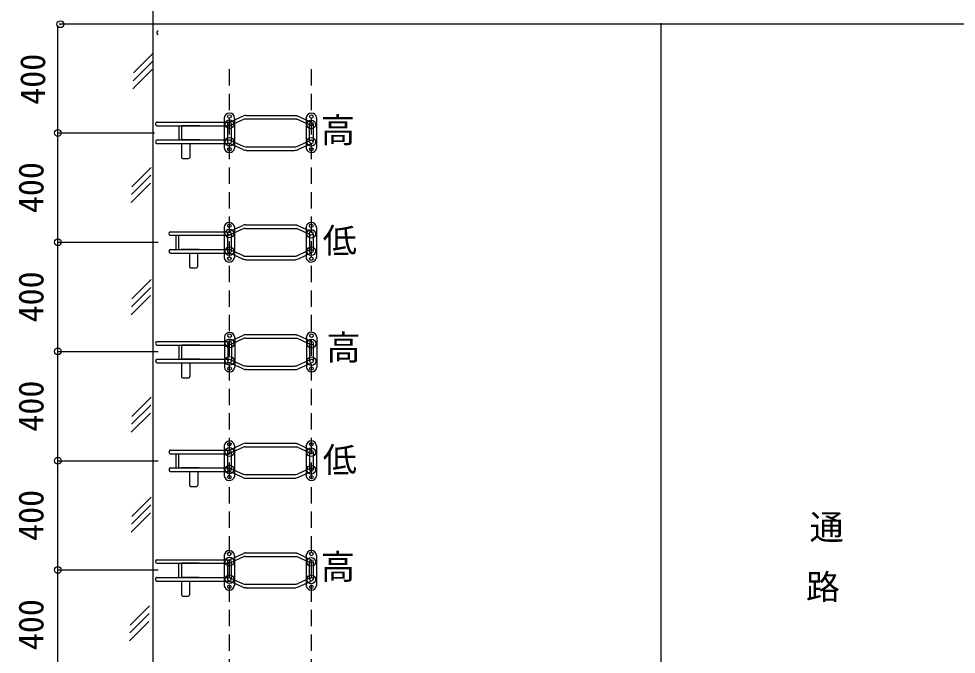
# Model space of a CAD drawing. Units: millimetres at full size, sheet at 1:50; some dimension numbers follow another scale. Extents: x -14452 to -6316, y -11743 to -4408.
# Drawn here: x -13640 to -10209, y -9407 to -7080 of the extents above; entities that cross this region are included whole.
import ezdxf
from ezdxf.enums import TextEntityAlignment as Align

# ---------------------------------------------------------------- set-up
doc = ezdxf.new("R2010")
doc.units = ezdxf.units.MM
doc.header["$LTSCALE"] = 50
doc.header["$PDMODE"] = 32
doc.header["$PDSIZE"] = 25
doc.linetypes.add('DASHED1', pattern=[1.8, 1.2, -0.6])
doc.layers.add('0-0', color=7, linetype='Continuous')
doc.styles.add('ＭＳ ゴシック', font='')
doc.styles.get('ＭＳ ゴシック').set_extended_font_data('MS Gothic')

msp = doc.modelspace()

# ---------------------------------------------------------------- linework, layer by layer
at = {"layer": '0-0'}
for p, q in [((-13149.19, -6038.36), (-13149.19, -11734.16)), ((-13152.36, -7098.57), (-7991.15, -7098.57)), ((-11289.19, -7096.74), (-11289.19, -11731.81)), ((-13129.09, -7124.93), (-13130.68, -7125.51)), ((-13149.93, -7236.48), (-13220.64, -7307.19)), ((-13148.61, -7207.45), (-13219.32, -7278.16)), ((-13151.25, -7265.78), (-13221.96, -7336.49)), ((-12887.69, -7443.06), (-12887.69, -7553.66)), ((-12868.68, -7459.3), (-12817.4, -7435.99)), ((-12849.7, -7445.76), (-12849.83, -7443.99)), ((-12810.34, -7434.31), (-12812.7, -7434.64)), ((-12810.3, -7434.29), (-12626.32, -7434.29)), ((-12626.49, -7434.27), (-12625.03, -7434.42)), ((-12620.88, -7435.57), (-12568.7, -7459.27)), ((-12587.69, -7444.27), (-12587.69, -7552.45)), ((-12587.68, -7444.27), (-12587.53, -7442.96)), ((-12549.69, -7443.21), (-12549.69, -7554.01)), ((-13134.21, -7459.5), (-13133.48, -7459.32)), ((-13133.65, -7472.32), (-12868.74, -7472.32)), ((-13133.48, -7459.32), (-12868.74, -7459.32)), ((-13054.15, -7472.31), (-13054.15, -7524.35)), ((-13044.15, -7472.37), (-13044.15, -7524.35)), ((-12875.19, -7465.85), (-12875.19, -7530.78)), ((-12868.64, -7472.29), (-12868.68, -7472.31)), ((-12817.15, -7448.88), (-12863.85, -7470.11)), ((-12862.19, -7465.71), (-12862.19, -7531.57)), ((-12849.69, -7445.73), (-12849.69, -7551.61)), ((-12811.08, -7447.29), (-12624.77, -7447.29)), ((-12573.28, -7470.22), (-12622.53, -7447.83)), ((-12575.16, -7530.29), (-12575.16, -7466.02)), ((-12562.19, -7466.51), (-12562.19, -7531.01)), ((-13133.73, -7524.31), (-13135.32, -7524.89)), ((-13134.01, -7537.32), (-12868.47, -7537.32)), ((-13133.75, -7524.32), (-12875.03, -7524.32)), ((-13044.15, -7537.32), (-13044.15, -7587.89)), ((-13014.15, -7537.42), (-13014.15, -7588.13)), ((-12819.27, -7559.76), (-12868.68, -7537.3)), ((-12868.65, -7524.31), (-12868.37, -7524.44)), ((-12864.15, -7526.36), (-12818.46, -7547.13)), ((-12818.47, -7547.12), (-12813.82, -7548.58)), ((-12573.55, -7526.48), (-12617.38, -7546.44)), ((-12615.37, -7558.52), (-12568.69, -7537.3)), ((-12849.68, -7551.54), (-12849.91, -7553.76)), ((-12819.28, -7559.76), (-12816.81, -7560.44)), ((-12813.82, -7548.59), (-12809.11, -7549.15)), ((-12806.77, -7562.27), (-12810.87, -7561.89)), ((-12809.1, -7549.15), (-12805.06, -7549.29)), ((-12806.79, -7562.29), (-12630.99, -7562.29)), ((-12805.05, -7549.29), (-12631.27, -7549.29)), ((-12587.69, -7552.45), (-12587.25, -7554.84)), ((-13040.28, -7592.32), (-13017.98, -7592.32)), ((-13155.03, -7624.7), (-13225.74, -7695.41)), ((-13157.67, -7683.03), (-13228.38, -7753.74)), ((-13156.35, -7653.73), (-13227.06, -7724.44)), ((-12888.23, -7843.1), (-12888.23, -7954.3)), ((-12818.03, -7849.56), (-12869.22, -7872.83)), ((-12869.21, -7859.83), (-12819.36, -7837.16)), ((-12850.57, -7842.68), (-12850.23, -7844.37)), ((-12850.23, -7844.33), (-12850.23, -7954.29)), ((-12811.65, -7847.82), (-12624.8, -7847.82)), ((-12810.41, -7834.82), (-12626.86, -7834.82)), ((-12627.03, -7834.8), (-12625.57, -7834.95)), ((-12573.82, -7870.75), (-12623.06, -7848.36)), ((-12621.42, -7836.1), (-12569.24, -7859.8)), ((-12588.23, -7844.81), (-12588.05, -7843.23)), ((-12588.23, -7844.8), (-12588.23, -7952.98)), ((-12550.23, -7843.71), (-12550.23, -7954.56)), ((-13084.98, -7873.13), (-12868.54, -7873.13)), ((-13083.74, -7860.22), (-13084.82, -7860.37)), ((-13083.75, -7860.21), (-12867.33, -7860.21)), ((-13065.15, -7873.55), (-13065.15, -7925.2)), ((-13065.15, -7874.02), (-13065.15, -7925.14)), ((-13054.93, -7873.12), (-13054.93, -7925.16)), ((-12875.73, -7868.38), (-12875.73, -7931.3)), ((-12862.73, -7866.24), (-12862.73, -7932.09)), ((-12575.73, -7872.66), (-12575.73, -7931.03)), ((-12575.7, -7872.62), (-12575.7, -7865.71)), ((-12562.73, -7866.98), (-12562.73, -7931.69)), ((-13084.24, -7925.21), (-12875.34, -7925.21)), ((-12979.23, -7925.21), (-13044.81, -7925.21)), ((-12869.19, -7924.84), (-12868.91, -7924.97)), ((-13084.32, -7938.21), (-13085.36, -7937.98)), ((-13084.32, -7938.21), (-12869, -7938.21)), ((-13015.15, -7938.28), (-13015.15, -7987.83)), ((-12984.93, -7938.19), (-12984.93, -7988.57)), ((-12819.54, -7960.41), (-12869.22, -7937.83)), ((-12864.69, -7926.89), (-12818.56, -7947.85)), ((-12850.22, -7954.28), (-12850.87, -7956.62)), ((-12819.28, -7947.57), (-12814.36, -7949.11)), ((-12809.64, -7949.69), (-12805.11, -7949.78)), ((-12805.59, -7949.82), (-12629.87, -7949.82)), ((-12574.09, -7927), (-12617.92, -7946.97)), ((-12615.91, -7959.05), (-12569.23, -7937.83)), ((-12588.23, -7953), (-12587.7, -7955.81)), ((-13010.51, -7992.76), (-12988.76, -7992.76)), ((-12807.33, -7962.82), (-12631.53, -7962.82)), ((-13155.03, -8035.53), (-13225.74, -8106.24)), ((-13157.67, -8093.86), (-13228.38, -8164.57)), ((-13156.35, -8064.56), (-13227.06, -8135.27)), ((-13133.65, -8262.15), (-13132.92, -8261.98)), ((-13132.92, -8261.97), (-12868.18, -8261.97)), ((-12887.12, -8245.72), (-12887.12, -8356.32)), ((-12874.62, -8268.51), (-12874.62, -8333.43)), ((-12868.11, -8261.95), (-12816.84, -8238.64)), ((-12816.58, -8251.53), (-12863.28, -8272.76)), ((-12861.62, -8268.36), (-12861.62, -8334.22)), ((-12849.13, -8248.41), (-12849.26, -8246.65)), ((-12849.12, -8248.38), (-12849.12, -8354.26)), ((-12809.77, -8236.96), (-12812.13, -8237.3)), ((-12810.51, -8249.95), (-12624.21, -8249.95)), ((-12809.74, -8236.95), (-12625.76, -8236.95)), ((-12625.93, -8236.93), (-12624.47, -8237.07)), ((-12572.72, -8272.87), (-12621.96, -8250.48)), ((-12620.31, -8238.23), (-12568.13, -8261.93)), ((-12587.12, -8246.92), (-12586.97, -8245.62)), ((-12587.12, -8246.93), (-12587.12, -8355.1)), ((-12574.6, -8332.94), (-12574.6, -8268.67)), ((-12549.12, -8245.86), (-12549.12, -8356.67)), ((-13496.67, -8298.57), (-13143.14, -8298.57)), ((-13133.08, -8274.97), (-12868.18, -8274.97)), ((-13053.58, -8274.97), (-13053.58, -8327)), ((-13043.58, -8275.02), (-13043.58, -8327)), ((-12868.08, -8274.94), (-12868.12, -8274.96)), ((-12561.62, -8269.16), (-12561.62, -8333.67)), ((-13133.17, -8326.97), (-13134.76, -8327.55)), ((-13133.18, -8326.97), (-12874.46, -8326.97)), ((-12868.08, -8326.97), (-12867.8, -8327.1)), ((-12863.59, -8329.01), (-12817.89, -8349.78)), ((-12572.98, -8329.13), (-12616.82, -8349.09)), ((-13133.44, -8339.97), (-12867.91, -8339.97)), ((-13043.58, -8339.98), (-13043.58, -8390.55)), ((-13013.58, -8340.07), (-13013.58, -8390.78)), ((-12818.7, -8362.41), (-12868.12, -8339.95)), ((-12849.12, -8354.19), (-12849.34, -8356.42)), ((-12818.71, -8362.41), (-12816.25, -8363.09)), ((-12817.91, -8349.78), (-12813.26, -8351.23)), ((-12813.26, -8351.24), (-12808.55, -8351.8)), ((-12806.21, -8364.92), (-12810.31, -8364.54)), ((-12808.54, -8351.81), (-12804.5, -8351.94)), ((-12806.22, -8364.95), (-12630.43, -8364.95)), ((-12804.49, -8351.95), (-12630.71, -8351.95)), ((-12614.81, -8361.17), (-12568.13, -8339.95)), ((-12587.13, -8355.1), (-12586.68, -8357.5)), ((-13039.71, -8394.97), (-13017.42, -8394.97)), ((-13155.03, -8465.62), (-13225.74, -8536.33)), ((-13156.35, -8494.65), (-13227.06, -8565.36)), ((-13157.67, -8523.95), (-13228.38, -8594.66)), ((-12887.93, -8642.85), (-12887.93, -8754.05)), ((-12868.92, -8659.58), (-12819.06, -8636.91)), ((-12850.27, -8642.43), (-12849.94, -8644.12)), ((-12849.93, -8644.08), (-12849.93, -8754.04)), ((-12810.12, -8634.58), (-12626.56, -8634.58)), ((-12626.74, -8634.55), (-12625.28, -8634.7)), ((-12621.12, -8635.85), (-12568.94, -8659.56)), ((-12587.93, -8644.56), (-12587.75, -8642.99)), ((-12587.93, -8644.55), (-12587.93, -8752.73)), ((-12549.93, -8643.46), (-12549.93, -8754.31)), ((-13084.68, -8672.88), (-12868.24, -8672.88)), ((-13083.45, -8659.97), (-13084.52, -8660.13)), ((-13083.45, -8659.96), (-12867.04, -8659.96)), ((-13064.85, -8673.3), (-13064.85, -8724.95)), ((-13064.85, -8673.78), (-13064.85, -8724.89)), ((-13054.63, -8672.87), (-13054.63, -8724.91)), ((-12875.43, -8668.13), (-12875.43, -8731.06)), ((-12817.74, -8649.32), (-12868.93, -8672.59)), ((-12862.43, -8665.99), (-12862.43, -8731.85)), ((-12811.35, -8647.58), (-12624.5, -8647.58)), ((-12573.52, -8670.5), (-12622.77, -8648.11)), ((-12575.43, -8672.41), (-12575.43, -8730.79)), ((-12575.4, -8672.37), (-12575.4, -8665.46)), ((-12562.43, -8666.73), (-12562.43, -8731.44)), ((-13084.02, -8737.96), (-13085.07, -8737.73)), ((-13084.02, -8737.96), (-12868.7, -8737.96)), ((-13083.94, -8724.96), (-12875.04, -8724.96)), ((-12978.94, -8724.96), (-13044.51, -8724.96)), ((-13014.85, -8738.03), (-13014.85, -8787.58)), ((-12984.63, -8737.95), (-12984.63, -8788.32)), ((-12819.24, -8760.16), (-12868.92, -8737.58)), ((-12868.89, -8724.6), (-12868.61, -8724.72)), ((-12864.4, -8726.64), (-12818.26, -8747.61)), ((-12818.98, -8747.32), (-12814.07, -8748.86)), ((-12573.79, -8726.76), (-12617.63, -8746.72)), ((-12615.62, -8758.8), (-12568.93, -8737.58)), ((-12849.92, -8754.03), (-12850.57, -8756.37)), ((-12809.34, -8749.44), (-12804.81, -8749.54)), ((-12807.03, -8762.58), (-12631.24, -8762.58)), ((-12805.29, -8749.58), (-12629.57, -8749.58)), ((-12587.93, -8752.75), (-12587.4, -8755.57)), ((-13010.21, -8792.52), (-12988.46, -8792.52)), ((-13155.03, -8831.51), (-13225.74, -8902.23)), ((-13156.35, -8860.55), (-13227.06, -8931.26)), ((-13157.67, -8889.84), (-13228.38, -8960.55)), ((-12887.96, -9044.83), (-12887.96, -9155.43)), ((-12868.95, -9061.06), (-12817.68, -9037.76)), ((-12817.42, -9050.64), (-12864.12, -9071.87)), ((-12849.97, -9047.52), (-12850.1, -9045.76)), ((-12849.96, -9047.5), (-12849.96, -9153.38)), ((-12810.61, -9036.07), (-12812.97, -9036.41)), ((-12811.35, -9049.06), (-12625.04, -9049.06)), ((-12810.57, -9036.06), (-12626.59, -9036.06)), ((-12626.77, -9036.04), (-12625.3, -9036.18)), ((-12573.55, -9071.99), (-12622.8, -9049.6)), ((-12621.15, -9037.34), (-12568.97, -9061.04)), ((-12587.96, -9046.03), (-12587.8, -9044.73)), ((-12587.96, -9046.04), (-12587.96, -9154.22)), ((-12549.96, -9044.98), (-12549.96, -9155.78)), ((-13134.48, -9061.27), (-13133.75, -9061.09)), ((-13133.92, -9074.09), (-12869.01, -9074.09)), ((-13133.75, -9061.09), (-12869.01, -9061.09)), ((-13054.42, -9074.08), (-13054.42, -9126.11)), ((-13044.42, -9074.13), (-13044.42, -9126.11)), ((-12875.46, -9067.62), (-12875.46, -9132.54)), ((-12868.91, -9074.05), (-12868.95, -9074.07)), ((-12862.46, -9067.48), (-12862.46, -9133.33)), ((-12575.43, -9132.05), (-12575.43, -9067.78)), ((-12562.46, -9068.27), (-12562.46, -9132.78)), ((-13134, -9126.08), (-13135.59, -9126.66)), ((-13134.02, -9126.09), (-12875.3, -9126.09)), ((-12868.92, -9126.08), (-12868.64, -9126.21)), ((-13134.28, -9139.09), (-12868.74, -9139.09)), ((-13044.42, -9139.09), (-13044.42, -9189.66)), ((-13014.42, -9139.19), (-13014.42, -9189.9)), ((-12819.54, -9161.52), (-12868.95, -9139.06)), ((-12864.43, -9128.12), (-12818.73, -9148.89)), ((-12849.96, -9153.3), (-12850.18, -9155.53)), ((-12818.75, -9148.89), (-12814.09, -9150.35)), ((-12814.09, -9150.35), (-12809.38, -9150.91)), ((-12809.37, -9150.92), (-12805.33, -9151.05)), ((-12805.32, -9151.06), (-12631.55, -9151.06)), ((-12573.82, -9128.24), (-12617.66, -9148.2)), ((-12615.65, -9160.28), (-12568.96, -9139.06)), ((-12587.96, -9154.22), (-12587.52, -9156.61)), ((-13040.55, -9194.09), (-13018.25, -9194.09)), ((-12819.55, -9161.52), (-12817.08, -9162.21)), ((-12807.04, -9164.03), (-12811.15, -9163.66)), ((-12807.06, -9164.06), (-12631.27, -9164.06)), ((-13161.45, -9229.51), (-13232.16, -9300.22)), ((-13162.77, -9258.54), (-13233.48, -9329.25)), ((-13164.09, -9287.84), (-13234.8, -9358.55))]:
    msp.add_line(p, q, dxfattribs=at)
at = {"layer": '0-0', "color": 4}
for p, q in [((-13492.03, -7099.18), (-13138.28, -7099.18)), ((-13496.67, -7498.57), (-13496.67, -7109.85)), ((-12978.71, -7472.32), (-13044.29, -7472.32)), ((-13496.67, -7898.57), (-13496.67, -7498.57)), ((-13496.67, -7498.57), (-13142.92, -7498.57)), ((-12978.71, -7524.32), (-13044.29, -7524.32)), ((-13496.67, -7898.57), (-13129.65, -7898.57)), ((-13496.67, -8298.57), (-13496.67, -7898.57)), ((-12979.23, -7925.21), (-13044.81, -7925.21)), ((-13496.67, -8698.57), (-13496.67, -8298.57)), ((-13496.67, -8298.57), (-13129.65, -8298.57)), ((-12978.14, -8274.97), (-13043.72, -8274.97)), ((-12978.14, -8326.97), (-13043.72, -8326.97)), ((-13496.67, -9098.57), (-13496.67, -8698.57)), ((-13496.67, -8698.57), (-13129.65, -8698.57)), ((-12978.94, -8724.96), (-13044.51, -8724.96)), ((-12978.98, -9074.09), (-13044.56, -9074.09)), ((-13496.67, -9498.57), (-13496.67, -9098.57)), ((-13496.67, -9098.57), (-13129.65, -9098.57)), ((-12978.98, -9126.09), (-13044.56, -9126.09))]:
    msp.add_line(p, q, dxfattribs=at)
at = {"layer": '0-0', "linetype": 'DASHED1'}
for p, q in [((-12869.19, -7264.83), (-12869.19, -11442.11)), ((-12569.19, -7264.83), (-12569.19, -11446.82))]:
    msp.add_line(p, q, dxfattribs=at)
at = {"layer": '0-0'}
for points in [[(-12625.03, -7434.45), (-12624.08, -7434.59), (-12623.8, -7434.64), (-12622.6, -7435.03), (-12621.69, -7435.32), (-12621.07, -7435.52), (-12620.83, -7435.59)], [(-12624.81, -7447.29), (-12624.29, -7447.34), (-12623.86, -7447.4), (-12623.72, -7447.43), (-12623.54, -7447.49), (-12623.22, -7447.6), (-12622.85, -7447.72), (-12622.5, -7447.84)], [(-12630.99, -7549.29), (-12627.84, -7549.09), (-12626.04, -7548.89), (-12623.69, -7548.49), (-12621.65, -7547.89), (-12619.57, -7547.26), (-12617.3, -7546.34)], [(-12816.81, -7560.44), (-12813.44, -7561.6), (-12810.84, -7561.89)], [(-12630.83, -7562.23), (-12627.96, -7562.03), (-12625.32, -7561.75), (-12623.69, -7561.43), (-12619.69, -7560.28), (-12615.34, -7558.48)], [(-12625.57, -7834.97), (-12624.62, -7835.12), (-12624.34, -7835.16), (-12623.14, -7835.55), (-12622.23, -7835.84), (-12621.61, -7836.05), (-12621.37, -7836.12)], [(-12625.35, -7847.82), (-12624.83, -7847.87), (-12624.4, -7847.93), (-12624.26, -7847.95), (-12624.08, -7848.02), (-12623.76, -7848.13), (-12623.39, -7848.25), (-12623.04, -7848.37)], [(-12814.27, -7949.21), (-12812.15, -7949.4), (-12809.83, -7949.69)], [(-12631.53, -7949.82), (-12628.38, -7949.62), (-12626.58, -7949.42), (-12624.23, -7949.02), (-12622.19, -7948.42), (-12620.11, -7947.78), (-12617.84, -7946.86)], [(-12631.37, -7962.76), (-12628.5, -7962.56), (-12625.86, -7962.28), (-12624.23, -7961.96), (-12620.23, -7960.8), (-12615.88, -7959.01)], [(-12820.15, -7960.2), (-12817.35, -7960.97), (-12813.98, -7962.12), (-12811.37, -7962.41), (-12807.33, -7962.7)], [(-12624.47, -8237.1), (-12623.51, -8237.25), (-12623.24, -8237.29), (-12622.04, -8237.68), (-12621.12, -8237.97), (-12620.5, -8238.17), (-12620.27, -8238.24)], [(-12624.24, -8249.94), (-12623.72, -8249.99), (-12623.3, -8250.06), (-12623.15, -8250.08), (-12622.97, -8250.15), (-12622.65, -8250.26), (-12622.28, -8250.38), (-12621.94, -8250.5)], [(-12816.25, -8363.09), (-12812.87, -8364.25), (-12810.27, -8364.54)], [(-12630.43, -8351.95), (-12627.27, -8351.75), (-12625.48, -8351.55), (-12623.12, -8351.15), (-12621.08, -8350.55), (-12619.01, -8349.91), (-12616.73, -8348.99)], [(-12630.27, -8364.89), (-12627.39, -8364.69), (-12624.76, -8364.41), (-12623.12, -8364.09), (-12619.13, -8362.93), (-12614.77, -8361.13)], [(-12625.28, -8634.73), (-12624.32, -8634.87), (-12624.04, -8634.92), (-12622.84, -8635.31), (-12621.93, -8635.6), (-12621.31, -8635.8), (-12621.08, -8635.87)], [(-12625.05, -8647.57), (-12624.53, -8647.62), (-12624.1, -8647.69), (-12623.96, -8647.71), (-12623.78, -8647.78), (-12623.46, -8647.88), (-12623.09, -8648), (-12622.74, -8648.12)], [(-12813.97, -8748.96), (-12811.85, -8749.15), (-12809.53, -8749.44)], [(-12631.24, -8749.57), (-12628.08, -8749.37), (-12626.28, -8749.17), (-12623.93, -8748.77), (-12621.89, -8748.18), (-12619.81, -8747.54), (-12617.54, -8746.62)], [(-12819.85, -8759.95), (-12817.05, -8760.72), (-12813.68, -8761.88), (-12811.08, -8762.17), (-12807.03, -8762.46)], [(-12631.08, -8762.51), (-12628.2, -8762.31), (-12625.57, -8762.03), (-12623.93, -8761.72), (-12619.93, -8760.56), (-12615.58, -8758.76)], [(-12625.3, -9036.21), (-12624.35, -9036.36), (-12624.07, -9036.4), (-12622.87, -9036.79), (-12621.96, -9037.08), (-12621.34, -9037.28), (-12621.11, -9037.36)], [(-12625.08, -9049.06), (-12624.56, -9049.11), (-12624.13, -9049.17), (-12623.99, -9049.19), (-12623.81, -9049.26), (-12623.49, -9049.37), (-12623.12, -9049.49), (-12622.77, -9049.61)], [(-12631.27, -9151.06), (-12628.11, -9150.86), (-12626.31, -9150.66), (-12623.96, -9150.26), (-12621.92, -9149.66), (-12619.84, -9149.02), (-12617.57, -9148.1)], [(-12631.11, -9164), (-12628.23, -9163.8), (-12625.59, -9163.52), (-12623.96, -9163.2), (-12619.96, -9162.04), (-12615.61, -9160.24)], [(-12817.08, -9162.21), (-12813.71, -9163.36), (-12811.11, -9163.65)]]:
    msp.add_lwpolyline(points, dxfattribs=at)
for centre, radius in [((-12868.68, -7438.3), 6.5), ((-12568.69, -7438.29), 6.5), ((-12868.34, -7466.3), 16), ((-12868.68, -7465.81), 6.5), ((-12569.11, -7467.46), 16), ((-12568.64, -7465.76), 6.5), ((-12868.34, -7530.67), 16), ((-12868.65, -7530.83), 6.5), ((-12569.11, -7531.25), 16), ((-12568.68, -7530.82), 6.5), ((-12868.68, -7558.3), 6.5), ((-12568.69, -7558.3), 6.5), ((-12868.88, -7866.83), 16), ((-12869.22, -7838.83), 6.5), ((-12569.65, -7867.99), 16), ((-12569.23, -7838.82), 6.5), ((-12869.22, -7866.34), 6.5), ((-12569.18, -7866.29), 6.5), ((-12868.88, -7931.2), 16), ((-12869.19, -7931.36), 6.5), ((-12569.65, -7931.78), 16), ((-12569.22, -7931.35), 6.5), ((-12869.22, -7958.83), 6.5), ((-12569.04, -7958.89), 6.5), ((-12868.12, -8240.96), 6.5), ((-12568.12, -8240.94), 6.5), ((-12867.77, -8268.96), 16), ((-12868.12, -8268.46), 6.5), ((-12568.54, -8270.12), 16), ((-12568.08, -8268.41), 6.5), ((-12867.77, -8333.33), 16), ((-12868.08, -8333.49), 6.5), ((-12568.54, -8333.91), 16), ((-12568.12, -8333.47), 6.5), ((-12868.11, -8360.95), 6.5), ((-12568.12, -8360.95), 6.5), ((-12868.93, -8638.58), 6.5), ((-12568.93, -8638.57), 6.5), ((-12868.58, -8666.58), 16), ((-12868.92, -8666.09), 6.5), ((-12569.35, -8667.74), 16), ((-12568.89, -8666.04), 6.5), ((-12868.58, -8730.95), 16), ((-12868.89, -8731.11), 6.5), ((-12569.35, -8731.53), 16), ((-12568.93, -8731.1), 6.5), ((-12868.92, -8758.58), 6.5), ((-12568.74, -8758.65), 6.5), ((-12868.61, -9068.07), 16), ((-12868.95, -9040.07), 6.5), ((-12569.38, -9069.23), 16), ((-12568.96, -9040.05), 6.5), ((-12868.95, -9067.58), 6.5), ((-12568.91, -9067.53), 6.5), ((-12868.61, -9132.44), 16), ((-12868.92, -9132.6), 6.5), ((-12569.38, -9133.02), 16), ((-12568.96, -9132.58), 6.5), ((-12868.95, -9160.07), 6.5), ((-12568.96, -9160.07), 6.5)]:
    msp.add_circle(centre, radius, dxfattribs=at)
for centre, radius, start, end in [((-13128.24, -7131.54), 6.5, 111.90532, 260.15776), ((-13128.24, -7131.54), 6.5, 106.48896, 106.49695), ((-12868.8, -7445.1), 19, 3.10706, 173.83196), ((-12809.6, -7454.4), 20, 97.3262, 112.4779), ((-12568.62, -7444.81), 19, 4.73418, 174.44292), ((-13132.89, -7465.86), 6.5, 101.76284, 263.32279), ((-12809.02, -7467.19), 20, 95.78642, 113.99099), ((-13132.89, -7530.92), 6.5, 111.90532, 260.15776), ((-13132.89, -7530.92), 6.5, 106.48896, 106.49695), ((-12868.8, -7551.63), 19, 186.13425, 355.77139), ((-12568.53, -7551.55), 19, 189.98636, 352.55831), ((-13039.17, -7587.45), 5, 185.11946, 257.46952), ((-13019.1, -7587.45), 5, 282.79425, 352.15909), ((-12869.34, -7845.63), 19, 8.531, 174.11636), ((-12809.99, -7854.83), 20, 91.00493, 118.27432), ((-12809.56, -7867.72), 20, 95.94289, 115.05333), ((-12569.16, -7845.33), 19, 4.73418, 174.64655), ((-13083.64, -7866.77), 6.5, 100.47348, 258.10054), ((-13083.65, -7931.68), 6.5, 95.26179, 257.88284), ((-12869.33, -7952.16), 19, 186.1429, 347.33019), ((-12569.07, -7952.08), 19, 190.43616, 352.64392), ((-13010.15, -7987.78), 5, 178.18455, 266.07998), ((-12989.88, -7987.89), 5, 282.83565, 352.21484), ((-12868.23, -8247.76), 19, 3.10706, 173.83196), ((-12568.06, -8247.46), 19, 4.73418, 174.44292), ((-13132.32, -8268.52), 6.5, 101.76284, 263.32279), ((-12809.04, -8257.06), 20, 97.3262, 112.4779), ((-12808.45, -8269.85), 20, 95.78642, 113.99099), ((-13132.32, -8333.58), 6.5, 111.90532, 260.15776), ((-13132.32, -8333.58), 6.5, 106.48896, 106.49695), ((-12868.23, -8354.28), 19, 186.13425, 355.77139), ((-12567.96, -8354.2), 19, 189.98636, 352.55831), ((-13038.6, -8390.1), 5, 185.11946, 257.46952), ((-13018.54, -8390.1), 5, 282.79425, 352.15909), ((-12869.04, -8645.39), 19, 8.531, 174.11636), ((-12809.69, -8654.58), 20, 91.00493, 118.27432), ((-12568.86, -8645.09), 19, 4.73418, 174.64655), ((-13083.34, -8666.52), 6.5, 100.47348, 258.10054), ((-12809.26, -8667.48), 20, 95.94289, 115.05333), ((-13083.35, -8731.44), 6.5, 95.26179, 257.88284), ((-12869.04, -8751.91), 19, 186.1429, 347.33019), ((-12568.77, -8751.83), 19, 190.43616, 352.64392), ((-13009.85, -8787.53), 5, 178.18455, 266.07998), ((-12989.58, -8787.64), 5, 282.83565, 352.21484), ((-12869.07, -9046.87), 19, 3.10706, 173.83196), ((-12809.87, -9056.17), 20, 97.3262, 112.4779), ((-12809.29, -9068.96), 20, 95.78642, 113.99099), ((-12568.89, -9046.57), 19, 4.73418, 174.44292), ((-13133.16, -9067.63), 6.5, 101.76284, 263.32279), ((-13133.16, -9132.69), 6.5, 106.48896, 106.49695), ((-13133.16, -9132.69), 6.5, 111.90532, 260.15776), ((-12869.07, -9153.4), 19, 186.13425, 355.77139), ((-12568.8, -9153.32), 19, 189.98636, 352.55831), ((-13039.44, -9189.21), 5, 185.11946, 257.46952), ((-13019.37, -9189.21), 5, 282.79425, 352.15909)]:
    msp.add_arc(centre, radius, start, end, dxfattribs=at)
at = {"layer": '0-0', "color": 4}
for p in [(-13487.43, -7100.48), (-13496.67, -7498.57), (-13496.67, -7898.57), (-13496.67, -8298.57), (-13496.67, -8698.57), (-13496.67, -9098.57)]:
    msp.add_point(p, dxfattribs=at)

# ---------------------------------------------------------------- texts
at = {"layer": '0-0', "color": 4, "style": 'ＭＳ ゴシック'}
for p in [(-13515.54, -7395.56), (-13521.67, -7792.32), (-13521.67, -8192.32), (-13521.67, -8592.32), (-13521.67, -8992.32), (-13521.67, -9392.32)]:
    msp.add_text('400', height=91.64, rotation=90, dxfattribs=at).set_placement(p, align=Align.BOTTOM_LEFT)
for s, p in [('高', (-12533.85, -7561.37)), ('低', (-12527.22, -7966.01)), ('高', (-12513.95, -8357.38)), ('低', (-12527.22, -8768.65)), ('通', (-10745.3, -9015.31)), ('高', (-12533.85, -9160.02)), ('路', (-10758.96, -9233.86))]:
    msp.add_text(s, height=91.64, dxfattribs=at).set_placement(p, align=Align.BOTTOM_LEFT)

doc.saveas('drawing.dxf')
